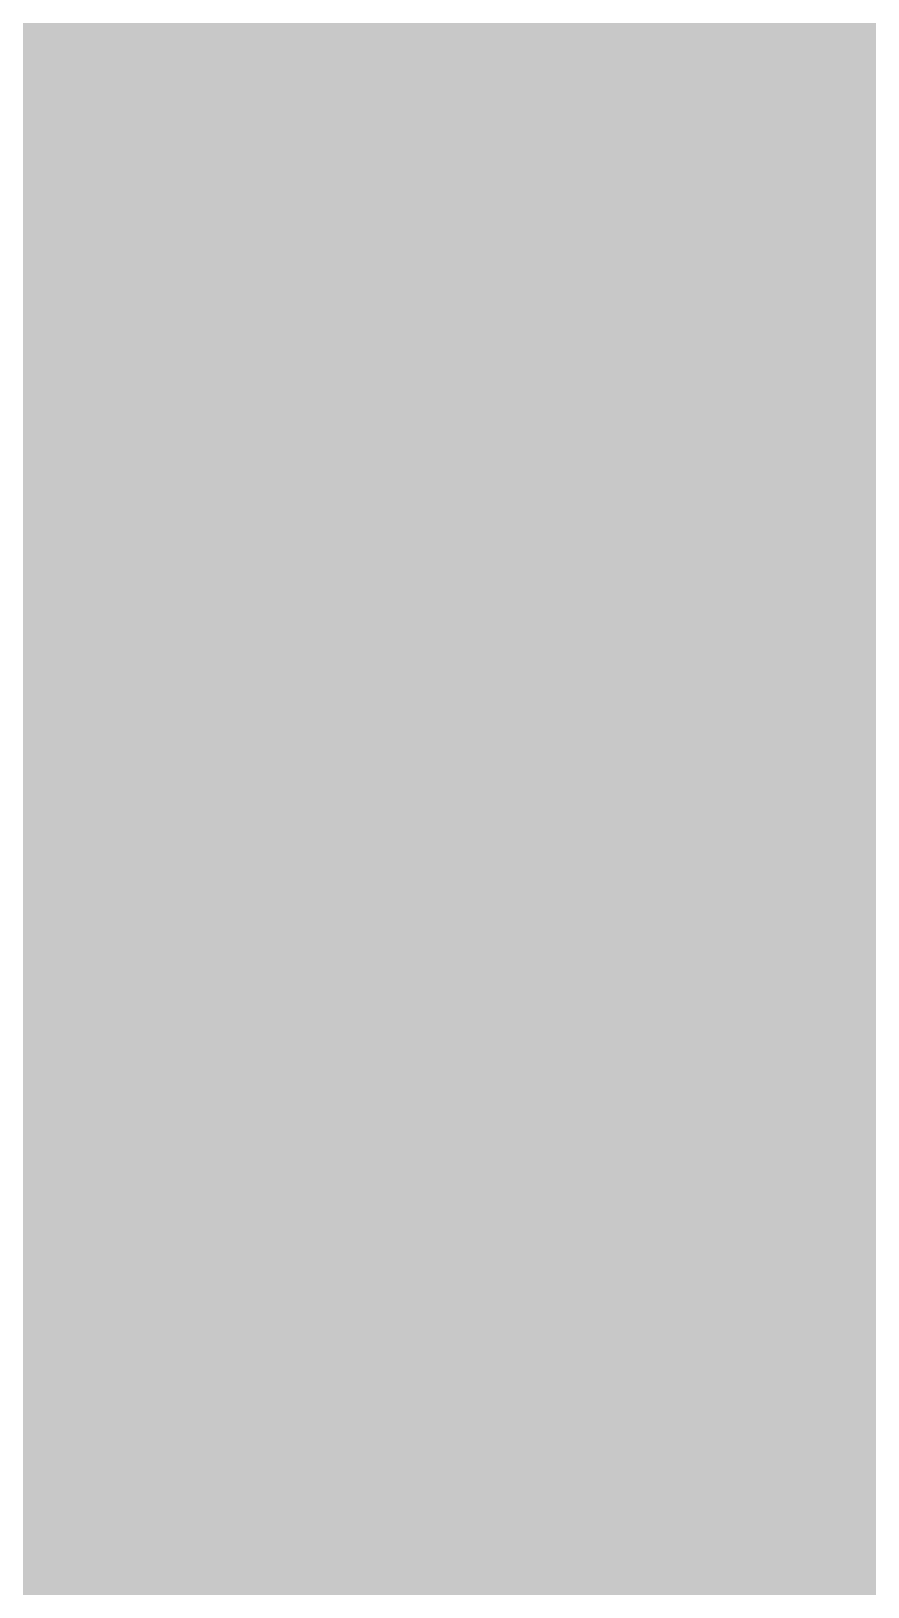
# Model space of a CAD drawing. Header units: millimetres. Extents: x 0 to 423, y 0 to 564.
# Drawn here: x 37.2 to 74.4, y 459.4 to 528.5 of the extents above; entities that cross this region are included whole.
import ezdxf

# ---------------------------------------------------------------- set-up
doc = ezdxf.new("R2010")
doc.units = ezdxf.units.MM

msp = doc.modelspace()

# ---------------------------------------------------------------- hatches: boundary and pattern name
msp.add_hatch(color=254).paths.add_polyline_path([(21.2189, 0.0537), (20.955, 0.0533), (20.6934, 0.0584), (20.4292, 0.066), (20.1676, 0.0787), (19.906, 0.094), (19.6469, 0.1118), (19.3853, 0.1321), (19.1262, 0.1549), (18.8671, 0.1829), (18.608, 0.2134), (18.349, 0.2464), (18.0924, 0.2845), (17.8359, 0.3251), (17.5793, 0.3683), (17.3253, 0.414), (17.0688, 0.4623), (16.8148, 0.5156), (16.5633, 0.5715), (16.3093, 0.6299), (16.0579, 0.6909), (15.809, 0.7544), (15.56, 0.823), (15.3111, 0.8941), (15.0622, 0.9677), (14.8158, 1.0439), (14.5694, 1.1227), (14.3256, 1.2065), (14.0818, 1.2903), (13.8379, 1.3792), (13.5966, 1.4707), (13.3579, 1.5672), (13.1191, 1.6637), (12.8803, 1.7628), (12.6441, 1.8669), (12.4079, 1.9736), (12.1742, 2.0803), (11.9405, 2.192), (11.7094, 2.3089), (11.4808, 2.4257), (11.2522, 2.5451), (11.0236, 2.6695), (10.7975, 2.794), (10.574, 2.9235), (10.3505, 3.0556), (10.1295, 3.1877), (9.9111, 3.3249), (9.6926, 3.4646), (9.4742, 3.6068), (9.2608, 3.7541), (9.0475, 3.9014), (8.8341, 4.0513), (8.6258, 4.2037), (8.4176, 4.3612), (8.2118, 4.5187), (8.0061, 4.6812), (7.8029, 4.8438), (7.6022, 5.0114), (7.4041, 5.1816), (7.206, 5.3518), (7.0129, 5.527), (6.8174, 5.7048), (6.6269, 5.8826), (6.4389, 6.0655), (6.2509, 6.2509), (6.0655, 6.4389), (5.8852, 6.6269), (5.7048, 6.8174), (5.527, 7.0104), (5.3518, 7.206), (5.1816, 7.4041), (5.0114, 7.6022), (4.8463, 7.8029), (4.6812, 8.0061), (4.5187, 8.2118), (4.3612, 8.4176), (4.2062, 8.6258), (4.0513, 8.8341), (3.9014, 9.0475), (3.7541, 9.2608), (3.6068, 9.4742), (3.4646, 9.6926), (3.3249, 9.9085), (3.1877, 10.1295), (3.0556, 10.3505), (2.9235, 10.574), (2.794, 10.7975), (2.6695, 11.0236), (2.5451, 11.2522), (2.4257, 11.4808), (2.3063, 11.7094), (2.192, 11.9405), (2.0803, 12.1742), (1.971, 12.4079), (1.8669, 12.6441), (1.7628, 12.8803), (1.6637, 13.1191), (1.5646, 13.3579), (1.4707, 13.5966), (1.3792, 13.8379), (1.2903, 14.0818), (1.2065, 14.3256), (1.1227, 14.5694), (1.0439, 14.8158), (0.9652, 15.0622), (0.8915, 15.3111), (0.823, 15.56), (0.7544, 15.809), (0.6883, 16.0604), (0.6274, 16.3119), (0.569, 16.5633), (0.5131, 16.8148), (0.4623, 17.0688), (0.4115, 17.3253), (0.3658, 17.5793), (0.3226, 17.8359), (0.2819, 18.0924), (0.2464, 18.3515), (0.2134, 18.608), (0.1829, 18.8671), (0.1549, 19.1262), (0.1295, 19.3878), (0.1092, 19.6469), (0.0914, 19.9085), (0.0762, 20.1701), (0.066, 20.4318), (0.0584, 20.6934), (0.0533, 20.955), (0.0508, 21.2192), (0.0522, 543.3314), (0.0533, 543.593), (0.0584, 543.8546), (0.066, 544.1188), (0.0762, 544.3804), (0.0914, 544.642), (0.1092, 544.9011), (0.1295, 545.1627), (0.1549, 545.4218), (0.1829, 545.6809), (0.2134, 545.94), (0.2464, 546.1991), (0.2819, 546.4556), (0.3226, 546.7121), (0.3658, 546.9687), (0.4115, 547.2227), (0.4623, 547.4792), (0.5131, 547.7332), (0.569, 547.9847), (0.6274, 548.2387), (0.6883, 548.4876), (0.7544, 548.7391), (0.823, 548.988), (0.8915, 549.2369), (0.9652, 549.4858), (1.0439, 549.7322), (1.1227, 549.9786), (1.2065, 550.2224), (1.2903, 550.4663), (1.3792, 550.7076), (1.4707, 550.9489), (1.5646, 551.1902), (1.6637, 551.4289), (1.7628, 551.6677), (1.8669, 551.9039), (1.971, 552.1401), (2.0803, 552.3738), (2.192, 552.6049), (2.3063, 552.8386), (2.4257, 553.0672), (2.5451, 553.2958), (2.6695, 553.5244), (2.794, 553.7505), (2.9235, 553.974), (3.0556, 554.1975), (3.1877, 554.4185), (3.3249, 554.6369), (3.4646, 554.8554), (3.6068, 555.0738), (3.7541, 555.2872), (3.9014, 555.5005), (4.0513, 555.7114), (4.2062, 555.9222), (4.3612, 556.1305), (4.5187, 556.3362), (4.6812, 556.5419), (4.8463, 556.7451), (5.0114, 556.9458), (5.1816, 557.1439), (5.3518, 557.342), (5.527, 557.5351), (5.7048, 557.7281), (5.8852, 557.9212), (6.0655, 558.1091), (6.2509, 558.2971), (6.4389, 558.4825), (6.6269, 558.6628), (6.8174, 558.8432), (7.0129, 559.021), (7.206, 559.1937), (7.4041, 559.3664), (7.6022, 559.5366), (7.8029, 559.7017), (8.0061, 559.8668), (8.2118, 560.0268), (8.4176, 560.1868), (8.6258, 560.3418), (8.8341, 560.4967), (9.0475, 560.6466), (9.2608, 560.7939), (9.4742, 560.9387), (9.6926, 561.0835), (9.9111, 561.2232), (10.1295, 561.3603), (10.3505, 561.4924), (10.574, 561.6245), (10.7975, 561.754), (11.0236, 561.8785), (11.2522, 562.0029), (11.4808, 562.1223), (11.7094, 562.2392), (11.9405, 562.356), (12.1742, 562.4678), (12.4079, 562.5744), (12.6441, 562.6811), (12.8803, 562.7853), (13.1191, 562.8843), (13.3579, 562.9834), (13.5966, 563.0774), (13.8379, 563.1688), (14.0818, 563.2577), (14.3256, 563.3415), (14.5694, 563.4253), (14.8158, 563.5041), (15.0622, 563.5803), (15.3111, 563.6539), (15.56, 563.7251), (15.809, 563.7936), (16.0579, 563.8571), (16.3093, 563.9206), (16.5633, 563.9791), (16.8148, 564.0349), (17.0688, 564.0857), (17.3253, 564.1365), (17.5793, 564.1823), (17.8359, 564.2254), (18.0924, 564.2635), (18.349, 564.3016), (18.608, 564.3347), (18.8671, 564.3651), (19.1262, 564.3931), (19.3853, 564.4185), (19.6469, 564.4388), (19.906, 564.4566), (20.1676, 564.4718), (20.4292, 564.482), (20.6934, 564.4896), (20.955, 564.4947), (21.2166, 564.4972), (402.2189, 564.4981), (402.4808, 564.4947), (402.7424, 564.4896), (403.0066, 564.482), (403.2682, 564.4718), (403.5298, 564.4566), (403.7889, 564.4388), (404.0505, 564.4185), (404.3096, 564.3931), (404.5687, 564.3651), (404.8277, 564.3347), (405.0868, 564.3016), (405.3434, 564.2635), (405.5999, 564.2254), (405.8564, 564.1823), (406.113, 564.1365), (406.367, 564.0857), (406.621, 564.0349), (406.875, 563.9791), (407.1264, 563.9206), (407.3779, 563.8571), (407.6268, 563.7936), (407.8783, 563.7251), (408.1272, 563.6539), (408.3736, 563.5803), (408.62, 563.5041), (408.8663, 563.4253), (409.1102, 563.3415), (409.354, 563.2577), (409.5979, 563.1688), (409.8392, 563.0774), (410.0805, 562.9834), (410.3192, 562.8843), (410.5554, 562.7853), (410.7942, 562.6811), (411.0279, 562.5744), (411.2616, 562.4678), (411.4952, 562.356), (411.7264, 562.2392), (411.9575, 562.1223), (412.1861, 562.0029), (412.4122, 561.8785), (412.6382, 561.754), (412.8643, 561.6245), (413.0853, 561.4924), (413.3063, 561.3603), (413.5272, 561.2232), (413.7457, 561.0835), (413.9616, 560.9387), (414.1775, 560.7939), (414.3908, 560.6466), (414.6017, 560.4967), (414.8125, 560.3418), (415.0208, 560.1868), (415.2265, 560.0268), (415.4297, 559.8668), (415.6329, 559.7017), (415.8336, 559.5366), (416.0342, 559.3664), (416.2298, 559.1937), (416.4254, 559.021), (416.6184, 558.8432), (416.8089, 558.6628), (416.9994, 558.4825), (417.1848, 558.2971), (417.3703, 558.1091), (417.5531, 557.9212), (417.7335, 557.7281), (417.9087, 557.5351), (418.084, 557.342), (418.2567, 557.1439), (418.4244, 556.9458), (418.592, 556.7451), (418.7546, 556.5419), (418.9171, 556.3362), (419.0746, 556.1305), (419.2321, 555.9222), (419.3845, 555.7114), (419.5369, 555.5005), (419.6842, 555.2872), (419.829, 555.0738), (419.9712, 554.8554), (420.1109, 554.6369), (420.2481, 554.4185), (420.3827, 554.1975), (420.5148, 553.974), (420.6418, 553.7505), (420.7688, 553.5244), (420.8907, 553.2958), (421.0126, 553.0672), (421.1295, 552.8386), (421.2438, 552.6049), (421.3555, 552.3738), (421.4647, 552.1401), (421.5689, 551.9039), (421.673, 551.6677), (421.7746, 551.4289), (421.8711, 551.1902), (421.9651, 550.9489), (422.0566, 550.7076), (422.1455, 550.4663), (422.2318, 550.2224), (422.3131, 549.9786), (422.3918, 549.7322), (422.4706, 549.4858), (422.5442, 549.2369), (422.6128, 548.988), (422.6814, 548.7391), (422.7449, 548.4876), (422.8084, 548.2387), (422.8668, 547.9847), (422.9227, 547.7332), (422.9735, 547.4792), (423.0243, 547.2227), (423.07, 546.9687), (423.1132, 546.7121), (423.1513, 546.4556), (423.1894, 546.1991), (423.2224, 545.94), (423.2529, 545.6809), (423.2808, 545.4218), (423.3037, 545.1627), (423.3266, 544.9011), (423.3443, 544.642), (423.357, 544.3804), (423.3697, 544.1188), (423.3774, 543.8546), (423.3824, 543.593), (423.385, 543.3314), (423.3855, 21.2203), (423.3824, 20.955), (423.3774, 20.6934), (423.3697, 20.4318), (423.357, 20.1701), (423.3443, 19.9085), (423.3266, 19.6469), (423.3037, 19.3878), (423.2808, 19.1262), (423.2529, 18.8671), (423.2224, 18.608), (423.1894, 18.3515), (423.1513, 18.0924), (423.1132, 17.8359), (423.07, 17.5793), (423.0243, 17.3253), (422.9735, 17.0688), (422.9227, 16.8148), (422.8668, 16.5633), (422.8084, 16.3119), (422.7449, 16.0604), (422.6814, 15.809), (422.6128, 15.56), (422.5442, 15.3111), (422.4706, 15.0622), (422.3918, 14.8158), (422.3131, 14.5694), (422.2318, 14.3256), (422.1455, 14.0818), (422.0566, 13.8379), (421.9651, 13.5966), (421.8711, 13.3579), (421.7746, 13.1191), (421.673, 12.8803), (421.5689, 12.6441), (421.4647, 12.4079), (421.3555, 12.1742), (421.2438, 11.9405), (421.1295, 11.7094), (421.0126, 11.4808), (420.8907, 11.2522), (420.7688, 11.0236), (420.6418, 10.7975), (420.5148, 10.574), (420.3827, 10.3505), (420.2481, 10.1295), (420.1109, 9.9085), (419.9712, 9.6926), (419.829, 9.4742), (419.6842, 9.2608), (419.5369, 9.0475), (419.3845, 8.8341), (419.2321, 8.6258), (419.0746, 8.4176), (418.9171, 8.2118), (418.7546, 8.0061), (418.592, 7.8029), (418.4244, 7.6022), (418.2567, 7.4041), (418.084, 7.206), (417.9087, 7.0104), (417.7335, 6.8174), (417.5531, 6.6269), (417.3703, 6.4389), (417.1848, 6.2509), (416.9994, 6.0655), (416.8089, 5.8826), (416.6184, 5.7048), (416.4254, 5.527), (416.2298, 5.3518), (416.0342, 5.1816), (415.8336, 5.0114), (415.6329, 4.8438), (415.4297, 4.6812), (415.2265, 4.5187), (415.0208, 4.3612), (414.8125, 4.2037), (414.6017, 4.0513), (414.3908, 3.9014), (414.1775, 3.7541), (413.9616, 3.6068), (413.7457, 3.4646), (413.5272, 3.3249), (413.3063, 3.1877), (413.0853, 3.0556), (412.8643, 2.9235), (412.6382, 2.794), (412.4122, 2.6695), (412.1861, 2.5451), (411.9575, 2.4257), (411.7264, 2.3089), (411.4952, 2.192), (411.2616, 2.0803), (411.0279, 1.9736), (410.7942, 1.8669), (410.5554, 1.7628), (410.3192, 1.6637), (410.0805, 1.5672), (409.8392, 1.4707), (409.5979, 1.3792), (409.354, 1.2903), (409.1102, 1.2065), (408.8663, 1.1227), (408.62, 1.0439), (408.3736, 0.9677), (408.1272, 0.8941), (407.8783, 0.823), (407.6268, 0.7544), (407.3779, 0.6909), (407.1264, 0.6299), (406.875, 0.5715), (406.621, 0.5156), (406.367, 0.4623), (406.113, 0.414), (405.8564, 0.3683), (405.5999, 0.3251), (405.3434, 0.2845), (405.0868, 0.2464), (404.8277, 0.2134), (404.5687, 0.1829), (404.3096, 0.1549), (404.0505, 0.1321), (403.7889, 0.1118), (403.5298, 0.094), (403.2682, 0.0787), (403.0066, 0.066), (402.7424, 0.0584), (402.4808, 0.0533), (402.2166, 0.0533)])
h = msp.add_hatch(color=59)
edge = h.paths.add_edge_path()
edge.add_line((65.042, 495.8331), (65.0367, 495.5362))
edge.add_line((65.0367, 495.5362), (65.0291, 495.2467))
edge.add_line((65.0291, 495.2467), (65.0138, 494.9647))
edge.add_line((65.0138, 494.9647), (64.9935, 494.6904))
edge.add_line((64.9935, 494.6904), (64.9681, 494.4262))
edge.add_line((64.9681, 494.4262), (64.9376, 494.1672))
edge.add_line((64.9376, 494.1672), (64.9021, 493.9157))
edge.add_line((64.9021, 493.9157), (64.8589, 493.6719))
edge.add_line((64.8589, 493.6719), (64.8132, 493.4331))
edge.add_line((64.8132, 493.4331), (64.7624, 493.2045))
edge.add_line((64.7624, 493.2045), (64.7065, 492.981))
edge.add_line((64.7065, 492.981), (64.6455, 492.7651))
edge.add_line((64.6455, 492.7651), (64.5795, 492.5543))
edge.add_line((64.5795, 492.5543), (64.5109, 492.3511))
edge.add_line((64.5109, 492.3511), (64.4347, 492.1555))
edge.add_line((64.4347, 492.1555), (64.356, 491.965))
edge.add_line((64.356, 491.965), (64.2747, 491.7821))
edge.add_line((64.2747, 491.7821), (64.1883, 491.6043))
edge.add_line((64.1883, 491.6043), (64.0969, 491.4316))
edge.add_line((64.0969, 491.4316), (64.0029, 491.2665))
edge.add_line((64.0029, 491.2665), (63.9064, 491.1065))
edge.add_line((63.9064, 491.1065), (63.8048, 490.9541))
edge.add_line((63.8048, 490.9541), (63.6981, 490.8042))
edge.add_line((63.6981, 490.8042), (63.5914, 490.662))
edge.add_line((63.5914, 490.662), (63.4797, 490.5248))
edge.add_line((63.4797, 490.5248), (63.3654, 490.3927))
edge.add_line((63.3654, 490.3927), (63.2485, 490.2683))
edge.add_line((63.2485, 490.2683), (63.1266, 490.1463))
edge.add_line((63.1266, 490.1463), (63.0047, 490.0295))
edge.add_line((63.0047, 490.0295), (62.8777, 489.9177))
edge.add_line((62.8777, 489.9177), (62.7507, 489.8136))
edge.add_line((62.7507, 489.8136), (62.6212, 489.712))
edge.add_line((62.6212, 489.712), (62.4865, 489.6155))
edge.add_line((62.4865, 489.6155), (62.3519, 489.5215))
edge.add_line((62.3519, 489.5215), (62.2148, 489.4351))
edge.add_line((62.2148, 489.4351), (62.0751, 489.3513))
edge.add_line((62.0751, 489.3513), (61.9354, 489.2726))
edge.add_line((61.9354, 489.2726), (61.7931, 489.1989))
edge.add_line((61.7931, 489.1989), (61.6483, 489.1278))
edge.add_line((61.6483, 489.1278), (61.5036, 489.0618))
edge.add_line((61.5036, 489.0618), (61.3562, 488.9983))
edge.add_line((61.3562, 488.9983), (61.2089, 488.9398))
edge.add_line((61.2089, 488.9398), (61.0591, 488.884))
edge.add_line((61.0591, 488.884), (60.9092, 488.8332))
edge.add_line((60.9092, 488.8332), (60.7568, 488.7849))
edge.add_line((60.7568, 488.7849), (60.6044, 488.7392))
edge.add_line((60.6044, 488.7392), (60.452, 488.6985))
edge.add_line((60.452, 488.6985), (60.2996, 488.6604))
edge.add_line((60.2996, 488.6604), (60.1447, 488.6249))
edge.add_line((60.1447, 488.6249), (59.9923, 488.5919))
edge.add_line((59.9923, 488.5919), (59.8373, 488.5639))
edge.add_line((59.8373, 488.5639), (59.6824, 488.5385))
edge.add_line((59.6824, 488.5385), (59.5274, 488.5131))
edge.add_line((59.5274, 488.5131), (59.375, 488.4928))
edge.add_line((59.375, 488.4928), (59.2201, 488.475))
edge.add_line((59.2201, 488.475), (59.0677, 488.4572))
edge.add_line((59.0677, 488.4572), (58.9128, 488.4445))
edge.add_line((58.9128, 488.4445), (58.7604, 488.4318))
edge.add_line((58.7604, 488.4318), (58.6105, 488.4217))
edge.add_line((58.6105, 488.4217), (58.4581, 488.4141))
edge.add_line((58.4581, 488.4141), (58.3082, 488.409))
edge.add_line((58.3082, 488.409), (58.1584, 488.4039))
edge.add_line((58.1584, 488.4039), (58.0111, 488.4014))
edge.add_line((58.0111, 488.4014), (57.8663, 488.4014))
edge.add_line((57.8663, 488.4014), (51.0081, 488.4025))
edge.add_line((51.0081, 488.4025), (51.0081, 503.7071))
edge.add_line((51.0081, 503.7071), (57.8665, 503.7071))
edge.add_line((57.8665, 503.7071), (58.0568, 503.7049))
edge.add_line((58.0568, 503.7049), (58.2498, 503.7023))
edge.add_line((58.2498, 503.7023), (58.4378, 503.6947))
edge.add_line((58.4378, 503.6947), (58.6257, 503.6871))
edge.add_line((58.6257, 503.6871), (58.8112, 503.6744))
edge.add_line((58.8112, 503.6744), (58.9966, 503.6617))
edge.add_line((58.9966, 503.6617), (59.1769, 503.6439))
edge.add_line((59.1769, 503.6439), (59.3573, 503.6261))
edge.add_line((59.3573, 503.6261), (59.5376, 503.6033))
edge.add_line((59.5376, 503.6033), (59.7129, 503.5779))
edge.add_line((59.7129, 503.5779), (59.8881, 503.5499))
edge.add_line((59.8881, 503.5499), (60.0608, 503.5169))
edge.add_line((60.0608, 503.5169), (60.231, 503.4839))
edge.add_line((60.231, 503.4839), (60.3987, 503.4458))
edge.add_line((60.3987, 503.4458), (60.5638, 503.4051))
edge.add_line((60.5638, 503.4051), (60.7263, 503.3594))
edge.add_line((60.7263, 503.3594), (60.8889, 503.3112))
edge.add_line((60.8889, 503.3112), (61.0489, 503.2604))
edge.add_line((61.0489, 503.2604), (61.2038, 503.2045))
edge.add_line((61.2038, 503.2045), (61.3588, 503.1461))
edge.add_line((61.3588, 503.1461), (61.5086, 503.0826))
edge.add_line((61.5086, 503.0826), (61.6585, 503.0165))
edge.add_line((61.6585, 503.0165), (61.8058, 502.9454))
edge.add_line((61.8058, 502.9454), (61.9481, 502.8717))
edge.add_line((61.9481, 502.8717), (62.0903, 502.793))
edge.add_line((62.0903, 502.793), (62.23, 502.7117))
edge.add_line((62.23, 502.7117), (62.3646, 502.6254))
edge.add_line((62.3646, 502.6254), (62.4967, 502.5339))
edge.add_line((62.4967, 502.5339), (62.6288, 502.4374))
edge.add_line((62.6288, 502.4374), (62.7558, 502.3383))
edge.add_line((62.7558, 502.3383), (62.8802, 502.2342))
edge.add_line((62.8802, 502.2342), (62.9996, 502.125))
edge.add_line((62.9996, 502.125), (63.119, 502.0132))
edge.add_line((63.119, 502.0132), (63.2333, 501.8964))
edge.add_line((63.2333, 501.8964), (63.3451, 501.7719))
edge.add_line((63.3451, 501.7719), (63.4543, 501.6449))
edge.add_line((63.4543, 501.6449), (63.561, 501.5128))
edge.add_line((63.561, 501.5128), (63.6626, 501.3757))
edge.add_line((63.6626, 501.3757), (63.7616, 501.2334))
edge.add_line((63.7616, 501.2334), (63.8581, 501.0861))
edge.add_line((63.8581, 501.0861), (63.9521, 500.9337))
edge.add_line((63.9521, 500.9337), (64.041, 500.7762))
edge.add_line((64.041, 500.7762), (64.1248, 500.6111))
edge.add_line((64.1248, 500.6111), (64.2087, 500.4435))
edge.add_line((64.2087, 500.4435), (64.2874, 500.2708))
edge.add_line((64.2874, 500.2708), (64.3611, 500.0904))
edge.add_line((64.3611, 500.0904), (64.4322, 499.905))
edge.add_line((64.4322, 499.905), (64.5008, 499.7145))
edge.add_line((64.5008, 499.7145), (64.5643, 499.5189))
edge.add_line((64.5643, 499.5189), (64.6227, 499.3157))
edge.add_line((64.6227, 499.3157), (64.6811, 499.1075))
edge.add_line((64.6811, 499.1075), (64.7319, 498.8941))
edge.add_line((64.7319, 498.8941), (64.7802, 498.6731))
edge.add_line((64.7802, 498.6731), (64.8259, 498.4471))
edge.add_line((64.8259, 498.4471), (64.8665, 498.2134))
edge.add_line((64.8665, 498.2134), (64.9021, 497.9746))
edge.add_line((64.9021, 497.9746), (64.9351, 497.7308))
edge.add_line((64.9351, 497.7308), (64.963, 497.4793))
edge.add_line((64.963, 497.4793), (64.9859, 497.2202))
edge.add_line((64.9859, 497.2202), (65.0062, 496.9561))
edge.add_line((65.0062, 496.9561), (65.0215, 496.6843))
edge.add_line((65.0215, 496.6843), (65.0316, 496.4074))
edge.add_line((65.0316, 496.4074), (65.0392, 496.123))
edge.add_line((65.0392, 496.123), (65.0418, 495.8309))
edge = h.paths.add_edge_path(flags=16)
edge.add_line((63.391, 515.7717), (63.3857, 515.4854))
edge.add_line((63.3857, 515.4854), (63.3781, 515.2085))
edge.add_line((63.3781, 515.2085), (63.3654, 514.9418))
edge.add_line((63.3654, 514.9418), (63.3451, 514.6802))
edge.add_line((63.3451, 514.6802), (63.3222, 514.4262))
edge.add_line((63.3222, 514.4262), (63.2917, 514.1824))
edge.add_line((63.2917, 514.1824), (63.2587, 513.9436))
edge.add_line((63.2587, 513.9436), (63.2181, 513.7125))
edge.add_line((63.2181, 513.7125), (63.1749, 513.4889))
edge.add_line((63.1749, 513.4889), (63.1266, 513.273))
edge.add_line((63.1266, 513.273), (63.0733, 513.0648))
edge.add_line((63.0733, 513.0648), (63.0174, 512.8616))
edge.add_line((63.0174, 512.8616), (62.9564, 512.666))
edge.add_line((62.9564, 512.666), (62.8904, 512.478))
edge.add_line((62.8904, 512.478), (62.8218, 512.2951))
edge.add_line((62.8218, 512.2951), (62.7507, 512.1199))
edge.add_line((62.7507, 512.1199), (62.6745, 511.9497))
edge.add_line((62.6745, 511.9497), (62.5932, 511.7871))
edge.add_line((62.5932, 511.7871), (62.5094, 511.6297))
edge.add_line((62.5094, 511.6297), (62.423, 511.4798))
edge.add_line((62.423, 511.4798), (62.3341, 511.335))
edge.add_line((62.3341, 511.335), (62.2402, 511.1953))
edge.add_line((62.2402, 511.1953), (62.1462, 511.0607))
edge.add_line((62.1462, 511.0607), (62.0471, 510.9337))
edge.add_line((62.0471, 510.9337), (61.9455, 510.8118))
edge.add_line((61.9455, 510.8118), (61.8414, 510.6924))
edge.add_line((61.8414, 510.6924), (61.7372, 510.5806))
edge.add_line((61.7372, 510.5806), (61.628, 510.474))
edge.add_line((61.628, 510.474), (61.5188, 510.3724))
edge.add_line((61.5188, 510.3724), (61.4045, 510.2758))
edge.add_line((61.4045, 510.2758), (61.2902, 510.1819))
edge.add_line((61.2902, 510.1819), (61.1759, 510.0955))
edge.add_line((61.1759, 510.0955), (61.0565, 510.0117))
edge.add_line((61.0565, 510.0117), (60.9371, 509.9329))
edge.add_line((60.9371, 509.9329), (60.8178, 509.8567))
edge.add_line((60.8178, 509.8567), (60.6958, 509.7882))
edge.add_line((60.6958, 509.7882), (60.5739, 509.7196))
edge.add_line((60.5739, 509.7196), (60.4495, 509.6586))
edge.add_line((60.4495, 509.6586), (60.325, 509.6002))
edge.add_line((60.325, 509.6002), (60.198, 509.5443))
edge.add_line((60.198, 509.5443), (60.0735, 509.4935))
edge.add_line((60.0735, 509.4935), (59.9465, 509.4453))
edge.add_line((59.9465, 509.4453), (59.8195, 509.3995))
edge.add_line((59.8195, 509.3995), (59.6925, 509.3589))
edge.add_line((59.6925, 509.3589), (59.5655, 509.3208))
edge.add_line((59.5655, 509.3208), (59.4385, 509.2852))
edge.add_line((59.4385, 509.2852), (59.3115, 509.2548))
edge.add_line((59.3115, 509.2548), (59.1845, 509.2243))
edge.add_line((59.1845, 509.2243), (59.0575, 509.1963))
edge.add_line((59.0575, 509.1963), (58.9305, 509.1735))
edge.add_line((58.9305, 509.1735), (58.8061, 509.1506))
edge.add_line((58.8061, 509.1506), (58.6816, 509.1328))
edge.add_line((58.6816, 509.1328), (58.5572, 509.1151))
edge.add_line((58.5572, 509.1151), (58.4352, 509.0998))
edge.add_line((58.4352, 509.0998), (58.3133, 509.0871))
edge.add_line((58.3133, 509.0871), (58.1939, 509.0744))
edge.add_line((58.1939, 509.0744), (58.0746, 509.0668))
edge.add_line((58.0746, 509.0668), (57.9577, 509.0592))
edge.add_line((57.9577, 509.0592), (57.8409, 509.0516))
edge.add_line((57.8409, 509.0516), (57.7291, 509.0465))
edge.add_line((57.7291, 509.0465), (57.6174, 509.0439))
edge.add_line((57.6174, 509.0439), (57.5056, 509.0414))
edge.add_line((57.5056, 509.0414), (57.3989, 509.0389))
edge.add_line((57.3989, 509.0389), (57.2922, 509.0389))
edge.add_line((57.2922, 509.0389), (51.0081, 509.04))
edge.add_line((51.0081, 509.04), (51.0081, 522.1852))
edge.add_line((51.0081, 522.1852), (57.041, 522.1852))
edge.add_line((57.041, 522.1852), (57.2313, 522.1834))
edge.add_line((57.2313, 522.1834), (57.4218, 522.1783))
edge.add_line((57.4218, 522.1783), (57.6072, 522.1732))
edge.add_line((57.6072, 522.1732), (57.7901, 522.163))
edge.add_line((57.7901, 522.163), (57.973, 522.1529))
edge.add_line((57.973, 522.1529), (58.1508, 522.1376))
edge.add_line((58.1508, 522.1376), (58.326, 522.1199))
edge.add_line((58.326, 522.1199), (58.4987, 522.1021))
edge.add_line((58.4987, 522.1021), (58.6664, 522.0792))
edge.add_line((58.6664, 522.0792), (58.834, 522.0538))
edge.add_line((58.834, 522.0538), (58.9966, 522.0259))
edge.add_line((58.9966, 522.0259), (59.1591, 521.9954))
edge.add_line((59.1591, 521.9954), (59.3166, 521.9624))
edge.add_line((59.3166, 521.9624), (59.4716, 521.9243))
edge.add_line((59.4716, 521.9243), (59.624, 521.8862))
edge.add_line((59.624, 521.8862), (59.7738, 521.843))
edge.add_line((59.7738, 521.843), (59.9186, 521.7973))
edge.add_line((59.9186, 521.7973), (60.0634, 521.749))
edge.add_line((60.0634, 521.749), (60.2031, 521.6982))
edge.add_line((60.2031, 521.6982), (60.3402, 521.6423))
edge.add_line((60.3402, 521.6423), (60.4774, 521.5865))
edge.add_line((60.4774, 521.5865), (60.6069, 521.5255))
edge.add_line((60.6069, 521.5255), (60.7365, 521.462))
edge.add_line((60.7365, 521.462), (60.8635, 521.3934))
edge.add_line((60.8635, 521.3934), (60.9854, 521.3223))
edge.add_line((60.9854, 521.3223), (61.1048, 521.2512))
edge.add_line((61.1048, 521.2512), (61.2216, 521.1724))
edge.add_line((61.2216, 521.1724), (61.3359, 521.0937))
edge.add_line((61.3359, 521.0937), (61.4477, 521.0099))
edge.add_line((61.4477, 521.0099), (61.5544, 520.9235))
edge.add_line((61.5544, 520.9235), (61.661, 520.8321))
edge.add_line((61.661, 520.8321), (61.7626, 520.7406))
edge.add_line((61.7626, 520.7406), (61.8617, 520.6416))
edge.add_line((61.8617, 520.6416), (61.9582, 520.5425))
edge.add_line((61.9582, 520.5425), (62.0497, 520.4384))
edge.add_line((62.0497, 520.4384), (62.1411, 520.3317))
edge.add_line((62.1411, 520.3317), (62.2275, 520.2199))
edge.add_line((62.2275, 520.2199), (62.3113, 520.1056))
edge.add_line((62.3113, 520.1056), (62.39, 519.9863))
edge.add_line((62.39, 519.9863), (62.4688, 519.8643))
edge.add_line((62.4688, 519.8643), (62.5424, 519.7399))
edge.add_line((62.5424, 519.7399), (62.6135, 519.6103))
edge.add_line((62.6135, 519.6103), (62.6821, 519.4783))
edge.add_line((62.6821, 519.4783), (62.7482, 519.3411))
edge.add_line((62.7482, 519.3411), (62.8091, 519.1989))
edge.add_line((62.8091, 519.1989), (62.8701, 519.0566))
edge.add_line((62.8701, 519.0566), (62.926, 518.9068))
edge.add_line((62.926, 518.9068), (62.9768, 518.7544))
edge.add_line((62.9768, 518.7544), (63.0276, 518.5994))
edge.add_line((63.0276, 518.5994), (63.0733, 518.4394))
edge.add_line((63.0733, 518.4394), (63.1165, 518.2743))
edge.add_line((63.1165, 518.2743), (63.1571, 518.1067))
edge.add_line((63.1571, 518.1067), (63.1952, 517.9365))
edge.add_line((63.1952, 517.9365), (63.2282, 517.7587))
edge.add_line((63.2282, 517.7587), (63.2587, 517.5783))
edge.add_line((63.2587, 517.5783), (63.2866, 517.3955))
edge.add_line((63.2866, 517.3955), (63.3095, 517.2075))
edge.add_line((63.3095, 517.2075), (63.3324, 517.0145))
edge.add_line((63.3324, 517.0145), (63.3501, 516.8189))
edge.add_line((63.3501, 516.8189), (63.3628, 516.6157))
edge.add_line((63.3628, 516.6157), (63.3755, 516.4125))
edge.add_line((63.3755, 516.4125), (63.3832, 516.2017))
edge.add_line((63.3832, 516.2017), (63.3882, 515.9883))
edge.add_line((63.3882, 515.9883), (63.3908, 515.7699))
edge = h.paths.add_edge_path(flags=16)
edge.add_line((72.0273, 495.9597), (72.0217, 496.3592))
edge.add_line((72.0217, 496.3592), (72.009, 496.7478))
edge.add_line((72.009, 496.7478), (71.9887, 497.1263))
edge.add_line((71.9887, 497.1263), (71.9607, 497.4971))
edge.add_line((71.9607, 497.4971), (71.9226, 497.8552))
edge.add_line((71.9226, 497.8552), (71.8795, 498.2058))
edge.add_line((71.8795, 498.2058), (71.8287, 498.5461))
edge.add_line((71.8287, 498.5461), (71.7702, 498.8789))
edge.add_line((71.7702, 498.8789), (71.7042, 499.2014))
edge.add_line((71.7042, 499.2014), (71.6305, 499.5139))
edge.add_line((71.6305, 499.5139), (71.5518, 499.8187))
edge.add_line((71.5518, 499.8187), (71.468, 500.1133))
edge.add_line((71.468, 500.1133), (71.3765, 500.4003))
edge.add_line((71.3765, 500.4003), (71.2775, 500.6772))
edge.add_line((71.2775, 500.6772), (71.1759, 500.9464))
edge.add_line((71.1759, 500.9464), (71.0667, 501.208))
edge.add_line((71.0667, 501.208), (70.9524, 501.462))
edge.add_line((70.9524, 501.462), (70.833, 501.7059))
edge.add_line((70.833, 501.7059), (70.7085, 501.9446))
edge.add_line((70.7085, 501.9446), (70.579, 502.1732))
edge.add_line((70.579, 502.1732), (70.4469, 502.3968))
edge.add_line((70.4469, 502.3968), (70.3072, 502.6101))
edge.add_line((70.3072, 502.6101), (70.165, 502.8184))
edge.add_line((70.165, 502.8184), (70.0202, 503.0191))
edge.add_line((70.0202, 503.0191), (69.8703, 503.2121))
edge.add_line((69.8703, 503.2121), (69.7154, 503.3975))
edge.add_line((69.7154, 503.3975), (69.5604, 503.5779))
edge.add_line((69.5604, 503.5779), (69.4004, 503.7506))
edge.add_line((69.4004, 503.7506), (69.2353, 503.9182))
edge.add_line((69.2353, 503.9182), (69.0702, 504.0782))
edge.add_line((69.0702, 504.0782), (68.9026, 504.2332))
edge.add_line((68.9026, 504.2332), (68.7324, 504.3805))
edge.add_line((68.7324, 504.3805), (68.5597, 504.5227))
edge.add_line((68.5597, 504.5227), (68.3844, 504.6599))
edge.add_line((68.3844, 504.6599), (68.2066, 504.7894))
edge.add_line((68.2066, 504.7894), (68.0288, 504.9139))
edge.add_line((68.0288, 504.9139), (67.8485, 505.0358))
edge.add_line((67.8485, 505.0358), (67.6681, 505.1501))
edge.add_line((67.6681, 505.1501), (67.4853, 505.2593))
edge.add_line((67.4853, 505.2593), (67.3024, 505.3635))
edge.add_line((67.3024, 505.3635), (67.1195, 505.4651))
edge.add_line((67.1195, 505.4651), (66.9366, 505.5591))
edge.add_line((66.9366, 505.5591), (66.7512, 505.6505))
edge.add_line((66.7512, 505.6505), (66.5683, 505.7369))
edge.add_line((66.5683, 505.7369), (66.3854, 505.8181))
edge.add_line((66.3854, 505.8181), (66.2026, 505.8969))
edge.add_line((66.2026, 505.8969), (66.0197, 505.9705))
edge.add_line((66.0197, 505.9705), (65.8368, 506.0417))
edge.add_line((65.8368, 506.0417), (65.6565, 506.1077))
edge.add_line((65.6565, 506.1077), (65.4761, 506.1687))
edge.add_line((65.4761, 506.1687), (65.2983, 506.2296))
edge.add_line((65.2983, 506.2296), (65.1205, 506.2855))
edge.add_line((65.1205, 506.2855), (64.9453, 506.3388))
edge.add_line((64.9453, 506.3388), (64.7725, 506.3896))
edge.add_line((64.7725, 506.3896), (64.6024, 506.4354))
edge.add_line((64.6024, 506.4354), (64.4347, 506.4811))
edge.add_line((64.4347, 506.4811), (64.2696, 506.5217))
edge.add_line((64.2696, 506.5217), (64.1071, 506.5624))
edge.add_line((64.1071, 506.5624), (63.947, 506.5979))
edge.add_line((63.947, 506.5979), (63.7896, 506.6335))
edge.add_line((63.7896, 506.6335), (63.6346, 506.6665))
edge.add_line((63.6346, 506.6665), (63.4873, 506.697))
edge.add_line((63.4873, 506.697), (63.34, 506.7275))
edge.add_line((63.34, 506.7275), (63.1977, 506.7554))
edge.add_line((63.1977, 506.7554), (63.3349, 506.7859))
edge.add_line((63.3349, 506.7859), (63.4746, 506.8214))
edge.add_line((63.4746, 506.8214), (63.6168, 506.8595))
edge.add_line((63.6168, 506.8595), (63.7565, 506.9027))
edge.add_line((63.7565, 506.9027), (63.9013, 506.9484))
edge.add_line((63.9013, 506.9484), (64.0436, 506.9992))
edge.add_line((64.0436, 506.9992), (64.1883, 507.0526))
edge.add_line((64.1883, 507.0526), (64.3357, 507.111))
edge.add_line((64.3357, 507.111), (64.4804, 507.172))
edge.add_line((64.4804, 507.172), (64.6278, 507.238))
edge.add_line((64.6278, 507.238), (64.7751, 507.3066))
edge.add_line((64.7751, 507.3066), (64.9224, 507.3777))
edge.add_line((64.9224, 507.3777), (65.0697, 507.4539))
edge.add_line((65.0697, 507.4539), (65.217, 507.5352))
edge.add_line((65.217, 507.5352), (65.3644, 507.619))
edge.add_line((65.3644, 507.619), (65.5117, 507.7054))
edge.add_line((65.5117, 507.7054), (65.659, 507.7968))
edge.add_line((65.659, 507.7968), (65.8063, 507.8908))
edge.add_line((65.8063, 507.8908), (65.9536, 507.9898))
edge.add_line((65.9536, 507.9898), (66.0984, 508.0914))
edge.add_line((66.0984, 508.0914), (66.2432, 508.1956))
edge.add_line((66.2432, 508.1956), (66.388, 508.3073))
edge.add_line((66.388, 508.3073), (66.5302, 508.4191))
edge.add_line((66.5302, 508.4191), (66.6725, 508.5359))
edge.add_line((66.6725, 508.5359), (66.8122, 508.6553))
edge.add_line((66.8122, 508.6553), (66.9519, 508.7798))
edge.add_line((66.9519, 508.7798), (67.0916, 508.9093))
edge.add_line((67.0916, 508.9093), (67.2262, 509.0389))
edge.add_line((67.2262, 509.0389), (67.3608, 509.176))
edge.add_line((67.3608, 509.176), (67.4954, 509.3132))
edge.add_line((67.4954, 509.3132), (67.625, 509.4554))
edge.add_line((67.625, 509.4554), (67.7545, 509.6027))
edge.add_line((67.7545, 509.6027), (67.8815, 509.7526))
edge.add_line((67.8815, 509.7526), (68.006, 509.9075))
edge.add_line((68.006, 509.9075), (68.1279, 510.0625))
edge.add_line((68.1279, 510.0625), (68.2498, 510.225))
edge.add_line((68.2498, 510.225), (68.3666, 510.3901))
edge.add_line((68.3666, 510.3901), (68.4809, 510.5578))
edge.add_line((68.4809, 510.5578), (68.5927, 510.7305))
edge.add_line((68.5927, 510.7305), (68.6994, 510.9058))
edge.add_line((68.6994, 510.9058), (68.8061, 511.0836))
edge.add_line((68.8061, 511.0836), (68.9077, 511.2664))
edge.add_line((68.9077, 511.2664), (69.0067, 511.4544))
edge.add_line((69.0067, 511.4544), (69.1032, 511.6449))
edge.add_line((69.1032, 511.6449), (69.1947, 511.8379))
edge.add_line((69.1947, 511.8379), (69.2836, 512.0361))
edge.add_line((69.2836, 512.0361), (69.3699, 512.2367))
edge.add_line((69.3699, 512.2367), (69.4487, 512.4425))
edge.add_line((69.4487, 512.4425), (69.5274, 512.6507))
edge.add_line((69.5274, 512.6507), (69.5985, 512.8616))
edge.add_line((69.5985, 512.8616), (69.6671, 513.0775))
edge.add_line((69.6671, 513.0775), (69.7332, 513.2984))
edge.add_line((69.7332, 513.2984), (69.7916, 513.522))
edge.add_line((69.7916, 513.522), (69.8475, 513.748))
edge.add_line((69.8475, 513.748), (69.8983, 513.9792))
edge.add_line((69.8983, 513.9792), (69.944, 514.2128))
edge.add_line((69.944, 514.2128), (69.9846, 514.4491))
edge.add_line((69.9846, 514.4491), (70.0202, 514.6904))
edge.add_line((70.0202, 514.6904), (70.0507, 514.9367))
edge.add_line((70.0507, 514.9367), (70.0735, 515.1857))
edge.add_line((70.0735, 515.1857), (70.0938, 515.4371))
edge.add_line((70.0938, 515.4371), (70.1091, 515.6937))
edge.add_line((70.1091, 515.6937), (70.1167, 515.9527))
edge.add_line((70.1167, 515.9527), (70.1192, 516.2169))
edge.add_line((70.1192, 516.2169), (70.1167, 516.6157))
edge.add_line((70.1167, 516.6157), (70.104, 517.0068))
edge.add_line((70.104, 517.0068), (70.0811, 517.3904))
edge.add_line((70.0811, 517.3904), (70.0507, 517.7638))
edge.add_line((70.0507, 517.7638), (70.0126, 518.1295))
edge.add_line((70.0126, 518.1295), (69.9643, 518.4877))
edge.add_line((69.9643, 518.4877), (69.9084, 518.8382))
edge.add_line((69.9084, 518.8382), (69.8449, 519.1785))
edge.add_line((69.8449, 519.1785), (69.7738, 519.5113))
edge.add_line((69.7738, 519.5113), (69.6951, 519.8339))
edge.add_line((69.6951, 519.8339), (69.6062, 520.1514))
edge.add_line((69.6062, 520.1514), (69.5122, 520.4587))
edge.add_line((69.5122, 520.4587), (69.4106, 520.761))
edge.add_line((69.4106, 520.761), (69.2988, 521.0531))
edge.add_line((69.2988, 521.0531), (69.182, 521.3375))
edge.add_line((69.182, 521.3375), (69.055, 521.6144))
edge.add_line((69.055, 521.6144), (68.9229, 521.8836))
edge.add_line((68.9229, 521.8836), (68.7832, 522.1478))
edge.add_line((68.7832, 522.1478), (68.6359, 522.4018))
edge.add_line((68.6359, 522.4018), (68.4835, 522.6482))
edge.add_line((68.4835, 522.6482), (68.3235, 522.8895))
edge.add_line((68.3235, 522.8895), (68.1558, 523.1206))
edge.add_line((68.1558, 523.1206), (67.9806, 523.3467))
edge.add_line((67.9806, 523.3467), (67.8002, 523.5677))
edge.add_line((67.8002, 523.5677), (67.6123, 523.7785))
edge.add_line((67.6123, 523.7785), (67.4192, 523.9842))
edge.add_line((67.4192, 523.9842), (67.2186, 524.1823))
edge.add_line((67.2186, 524.1823), (67.0128, 524.3728))
edge.add_line((67.0128, 524.3728), (66.7995, 524.5583))
edge.add_line((66.7995, 524.5583), (66.5836, 524.7361))
edge.add_line((66.5836, 524.7361), (66.3575, 524.9088))
edge.add_line((66.3575, 524.9088), (66.1289, 525.0739))
edge.add_line((66.1289, 525.0739), (65.8927, 525.2314))
edge.add_line((65.8927, 525.2314), (65.6514, 525.3863))
edge.add_line((65.6514, 525.3863), (65.405, 525.5311))
edge.add_line((65.405, 525.5311), (65.151, 525.6733))
edge.add_line((65.151, 525.6733), (64.8945, 525.8079))
edge.add_line((64.8945, 525.8079), (64.6303, 525.9349))
edge.add_line((64.6303, 525.9349), (64.3636, 526.0594))
edge.add_line((64.3636, 526.0594), (64.0893, 526.1762))
edge.add_line((64.0893, 526.1762), (63.8124, 526.288))
edge.add_line((63.8124, 526.288), (63.5305, 526.3921))
edge.add_line((63.5305, 526.3921), (63.2409, 526.4937))
edge.add_line((63.2409, 526.4937), (62.9488, 526.5877))
edge.add_line((62.9488, 526.5877), (62.6516, 526.6766))
edge.add_line((62.6516, 526.6766), (62.3519, 526.7604))
edge.add_line((62.3519, 526.7604), (62.0446, 526.8392))
edge.add_line((62.0446, 526.8392), (61.7347, 526.9128))
edge.add_line((61.7347, 526.9128), (61.4223, 526.9814))
edge.add_line((61.4223, 526.9814), (61.1048, 527.0449))
edge.add_line((61.1048, 527.0449), (60.7822, 527.1033))
edge.add_line((60.7822, 527.1033), (60.4545, 527.1567))
edge.add_line((60.4545, 527.1567), (60.1269, 527.2075))
edge.add_line((60.1269, 527.2075), (59.7916, 527.2507))
edge.add_line((59.7916, 527.2507), (59.4563, 527.2913))
edge.add_line((59.4563, 527.2913), (59.116, 527.3269))
edge.add_line((59.116, 527.3269), (58.7705, 527.3573))
edge.add_line((58.7705, 527.3573), (58.4251, 527.3827))
edge.add_line((58.4251, 527.3827), (58.0746, 527.4056))
edge.add_line((58.0746, 527.4056), (57.7215, 527.4234))
edge.add_line((57.7215, 527.4234), (57.3634, 527.4386))
edge.add_line((57.3634, 527.4386), (57.0052, 527.4462))
edge.add_line((57.0052, 527.4462), (56.642, 527.4539))
edge.add_line((56.642, 527.4539), (56.2788, 527.4564))
edge.add_line((56.2788, 527.4564), (44.1494, 527.4564))
edge.add_line((44.1494, 527.4564), (44.1494, 483.0064))
edge.add_line((44.1494, 483.0064), (57.3581, 483.0064))
edge.add_line((57.3581, 483.0064), (57.7215, 483.0064))
edge.add_line((57.7215, 483.0064), (58.0873, 483.0115))
edge.add_line((58.0873, 483.0115), (58.4479, 483.0216))
edge.add_line((58.4479, 483.0216), (58.8086, 483.0343))
edge.add_line((58.8086, 483.0343), (59.1668, 483.0521))
edge.add_line((59.1668, 483.0521), (59.5224, 483.075))
edge.add_line((59.5224, 483.075), (59.878, 483.1004))
edge.add_line((59.878, 483.1004), (60.2285, 483.1309))
edge.add_line((60.2285, 483.1309), (60.579, 483.1664))
edge.add_line((60.579, 483.1664), (60.927, 483.2071))
edge.add_line((60.927, 483.2071), (61.2699, 483.2528))
edge.add_line((61.2699, 483.2528), (61.6102, 483.3036))
edge.add_line((61.6102, 483.3036), (61.9481, 483.3569))
edge.add_line((61.9481, 483.3569), (62.2833, 483.4179))
edge.add_line((62.2833, 483.4179), (62.6161, 483.4839))
edge.add_line((62.6161, 483.4839), (62.9437, 483.555))
edge.add_line((62.9437, 483.555), (63.2689, 483.6338))
edge.add_line((63.2689, 483.6338), (63.5889, 483.7151))
edge.add_line((63.5889, 483.7151), (63.9064, 483.804))
edge.add_line((63.9064, 483.804), (64.2214, 483.8979))
edge.add_line((64.2214, 483.8979), (64.5287, 483.9995))
edge.add_line((64.5287, 483.9995), (64.8335, 484.1062))
edge.add_line((64.8335, 484.1062), (65.1358, 484.2205))
edge.add_line((65.1358, 484.2205), (65.4304, 484.3399))
edge.add_line((65.4304, 484.3399), (65.7225, 484.4669))
edge.add_line((65.7225, 484.4669), (66.0095, 484.6015))
edge.add_line((66.0095, 484.6015), (66.2915, 484.7412))
edge.add_line((66.2915, 484.7412), (66.5658, 484.8885))
edge.add_line((66.5658, 484.8885), (66.8376, 485.0435))
edge.add_line((66.8376, 485.0435), (67.1043, 485.206))
edge.add_line((67.1043, 485.206), (67.3659, 485.3762))
edge.add_line((67.3659, 485.3762), (67.6199, 485.554))
edge.add_line((67.6199, 485.554), (67.8688, 485.7369))
edge.add_line((67.8688, 485.7369), (68.1126, 485.9299))
edge.add_line((68.1126, 485.9299), (68.3514, 486.1306))
edge.add_line((68.3514, 486.1306), (68.5825, 486.3389))
edge.add_line((68.5825, 486.3389), (68.8086, 486.5548))
edge.add_line((68.8086, 486.5548), (69.027, 486.7808))
edge.add_line((69.027, 486.7808), (69.2379, 487.0145))
edge.add_line((69.2379, 487.0145), (69.4436, 487.2558))
edge.add_line((69.4436, 487.2558), (69.6417, 487.5073))
edge.add_line((69.6417, 487.5073), (69.8348, 487.7664))
edge.add_line((69.8348, 487.7664), (70.0202, 488.0331))
edge.add_line((70.0202, 488.0331), (70.198, 488.3125))
edge.add_line((70.198, 488.3125), (70.3682, 488.5969))
edge.add_line((70.3682, 488.5969), (70.5307, 488.8941))
edge.add_line((70.5307, 488.8941), (70.6857, 489.1989))
edge.add_line((70.6857, 489.1989), (70.833, 489.5139))
edge.add_line((70.833, 489.5139), (70.9727, 489.839))
edge.add_line((70.9727, 489.839), (71.1022, 490.1743))
edge.add_line((71.1022, 490.1743), (71.2267, 490.5172))
edge.add_line((71.2267, 490.5172), (71.341, 490.8728))
edge.add_line((71.341, 490.8728), (71.4477, 491.236))
edge.add_line((71.4477, 491.236), (71.5467, 491.6119))
edge.add_line((71.5467, 491.6119), (71.6356, 491.998))
edge.add_line((71.6356, 491.998), (71.7169, 492.3942))
edge.add_line((71.7169, 492.3942), (71.788, 492.8006))
edge.add_line((71.788, 492.8006), (71.849, 493.2172))
edge.add_line((71.849, 493.2172), (71.9023, 493.6465))
edge.add_line((71.9023, 493.6465), (71.948, 494.0859))
edge.add_line((71.948, 494.0859), (71.9811, 494.538))
edge.add_line((71.9811, 494.538), (72.0065, 495.0003))
edge.add_line((72.0065, 495.0003), (72.0217, 495.4727))
edge.add_line((72.0217, 495.4727), (72.0268, 495.9579))

doc.saveas('drawing.dxf')
